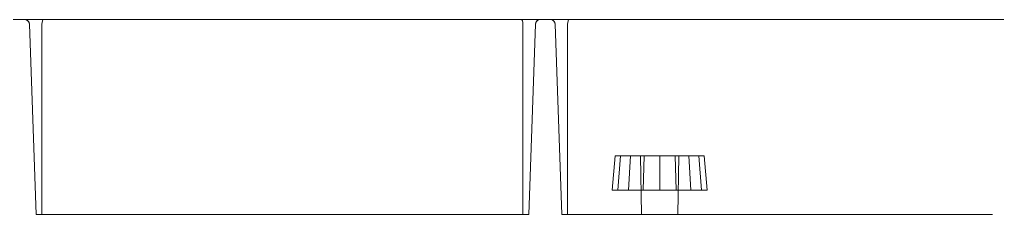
# Model space of a CAD drawing. Header units: millimetres. Extents: x 0 to 1729, y -270 to 583.
# Drawn here: x 787.8 to 888.2, y 520.3 to 540.3 of the extents above; entities that cross this region are included whole.
import ezdxf

# ---------------------------------------------------------------- set-up
doc = ezdxf.new("R2010")
doc.units = ezdxf.units.MM
doc.layers.add('OUTLINE', color=7, linetype='Continuous')

msp = doc.modelspace()

# ---------------------------------------------------------------- linework, layer by layer
at = {"layer": 'OUTLINE', "lineweight": 13}
for p, q in [((6, 540.34), (1142, 540.34)), ((6, 540.34), (1142, 540.34)), ((6, 540.34), (1142, 540.34)), ((6, 540.34), (1142, 540.34)), ((788.27, 540.34), (788.51, 540.28)), ((788.27, 540.34), (788.45, 540.3)), ((788.27, 540.34), (788.76, 540.34)), ((788.27, 540.34), (788.45, 540.3)), ((788.27, 540.34), (788.76, 540.34)), ((788.27, 540.34), (788.45, 540.3)), ((788.27, 540.34), (788.76, 540.34)), ((788.27, 540.34), (788.45, 540.3)), ((788.27, 540.34), (788.76, 540.34)), ((788.27, 540.34), (788.45, 540.3)), ((788.27, 540.34), (788.76, 540.34)), ((788.27, 540.34), (788.45, 540.3)), ((788.27, 540.34), (788.76, 540.34)), ((788.27, 540.34), (788.45, 540.3)), ((788.27, 540.34), (788.76, 540.34)), ((788.27, 540.34), (788.45, 540.3)), ((788.27, 540.34), (788.76, 540.34)), ((788.27, 540.34), (788.45, 540.3)), ((788.27, 540.34), (788.76, 540.34)), ((788.27, 540.34), (788.45, 540.3)), ((788.27, 540.34), (788.76, 540.34)), ((788.27, 540.34), (788.45, 540.3)), ((788.27, 540.34), (788.76, 540.34)), ((788.27, 540.34), (788.45, 540.3)), ((788.27, 540.34), (788.76, 540.34)), ((788.27, 540.34), (788.45, 540.3)), ((788.27, 540.34), (788.76, 540.34)), ((788.27, 540.34), (788.45, 540.3)), ((788.27, 540.34), (788.76, 540.34)), ((788.27, 540.34), (788.45, 540.3)), ((788.27, 540.34), (788.76, 540.34)), ((788.27, 540.34), (788.45, 540.3)), ((788.27, 540.34), (788.76, 540.34)), ((788.27, 540.34), (788.45, 540.3)), ((788.27, 540.34), (788.76, 540.34)), ((788.27, 540.34), (788.45, 540.3)), ((788.27, 540.34), (788.76, 540.34)), ((788.27, 540.34), (788.51, 540.28)), ((788.45, 540.3), (788.51, 540.28)), ((788.45, 540.3), (788.61, 540.2)), ((788.45, 540.3), (788.61, 540.2)), ((788.45, 540.3), (788.61, 540.2)), ((788.45, 540.3), (788.61, 540.2)), ((788.45, 540.3), (788.61, 540.2)), ((788.45, 540.3), (788.61, 540.2)), ((788.45, 540.3), (788.61, 540.2)), ((788.45, 540.3), (788.61, 540.2)), ((788.45, 540.3), (788.61, 540.2)), ((788.45, 540.3), (788.61, 540.2)), ((788.45, 540.3), (788.61, 540.2)), ((788.45, 540.3), (788.61, 540.2)), ((788.45, 540.3), (788.61, 540.2)), ((788.45, 540.3), (788.61, 540.2)), ((788.45, 540.3), (788.61, 540.2)), ((788.45, 540.3), (788.61, 540.2)), ((788.45, 540.3), (788.61, 540.2)), ((788.45, 540.3), (788.51, 540.28)), ((788.45, 540.3), (788.61, 540.2)), ((788.51, 540.28), (788.61, 540.2)), ((788.51, 540.28), (788.69, 540.1)), ((788.51, 540.28), (788.61, 540.2)), ((788.51, 540.28), (788.69, 540.1)), ((788.61, 540.2), (788.69, 540.1)), ((788.61, 540.2), (788.72, 540.05)), ((788.61, 540.2), (788.72, 540.05)), ((788.61, 540.2), (788.72, 540.05)), ((788.61, 540.2), (788.72, 540.05)), ((788.61, 540.2), (788.72, 540.05)), ((788.61, 540.2), (788.72, 540.05)), ((788.61, 540.2), (788.72, 540.05)), ((788.61, 540.2), (788.72, 540.05)), ((788.61, 540.2), (788.72, 540.05)), ((788.61, 540.2), (788.72, 540.05)), ((788.61, 540.2), (788.72, 540.05)), ((788.61, 540.2), (788.72, 540.05)), ((788.61, 540.2), (788.72, 540.05)), ((788.61, 540.2), (788.72, 540.05)), ((788.61, 540.2), (788.72, 540.05)), ((788.61, 540.2), (788.72, 540.05)), ((788.61, 540.2), (788.72, 540.05)), ((788.61, 540.2), (788.69, 540.1)), ((788.61, 540.2), (788.72, 540.05)), ((788.69, 540.1), (788.72, 540.05)), ((788.69, 540.1), (788.77, 539.86)), ((788.69, 540.1), (788.72, 540.05)), ((788.69, 540.1), (788.77, 539.86)), ((788.72, 540.05), (788.77, 539.86)), ((788.72, 540.05), (788.77, 539.86)), ((788.72, 540.05), (788.77, 539.86)), ((788.72, 540.05), (788.77, 539.86)), ((788.72, 540.05), (788.77, 539.86)), ((788.72, 540.05), (788.77, 539.86)), ((788.72, 540.05), (788.77, 539.86)), ((788.72, 540.05), (788.77, 539.86)), ((788.72, 540.05), (788.77, 539.86)), ((788.72, 540.05), (788.77, 539.86)), ((788.72, 540.05), (788.77, 539.86)), ((788.72, 540.05), (788.77, 539.86)), ((788.72, 540.05), (788.77, 539.86)), ((788.72, 540.05), (788.77, 539.86)), ((788.72, 540.05), (788.77, 539.86)), ((788.72, 540.05), (788.77, 539.86)), ((788.72, 540.05), (788.77, 539.86)), ((788.72, 540.05), (788.77, 539.86)), ((788.76, 540.34), (789.52, 540.34)), ((788.76, 540.34), (789.52, 540.34)), ((788.76, 540.34), (789.52, 540.34)), ((788.76, 540.34), (789.52, 540.34)), ((788.76, 540.34), (789.52, 540.34)), ((788.76, 540.34), (789.52, 540.34)), ((788.76, 540.34), (789.52, 540.34)), ((788.76, 540.34), (789.52, 540.34)), ((788.76, 540.34), (789.52, 540.34)), ((788.76, 540.34), (789.52, 540.34)), ((788.76, 540.34), (789.52, 540.34)), ((788.76, 540.34), (789.52, 540.34)), ((788.76, 540.34), (789.52, 540.34)), ((788.76, 540.34), (789.52, 540.34)), ((788.76, 540.34), (789.52, 540.34)), ((788.76, 540.34), (789.52, 540.34)), ((788.76, 540.34), (789.52, 540.34)), ((788.76, 540.34), (789.52, 540.34)), ((788.77, 539.86), (789.45, 520.34)), ((788.77, 539.86), (789.45, 520.34)), ((788.77, 539.86), (789.45, 520.34)), ((788.77, 539.86), (789.45, 520.34)), ((788.77, 539.86), (789.45, 520.34)), ((788.77, 539.86), (789.45, 520.34)), ((788.77, 539.86), (789.45, 520.34)), ((788.77, 539.86), (789.45, 520.34)), ((788.77, 539.86), (789.45, 520.34)), ((788.77, 539.86), (789.45, 520.34)), ((788.77, 539.86), (789.45, 520.34)), ((788.77, 539.86), (789.45, 520.34)), ((788.77, 539.86), (789.45, 520.34)), ((788.77, 539.86), (789.45, 520.34)), ((788.77, 539.86), (789.45, 520.34)), ((788.77, 539.86), (789.45, 520.34)), ((788.77, 539.86), (789.45, 520.34)), ((788.77, 539.86), (789.45, 520.34)), ((789.52, 540.34), (790.04, 540.34)), ((789.52, 540.34), (790.04, 540.34)), ((789.52, 540.34), (790.04, 540.34)), ((789.52, 540.34), (790.04, 540.34)), ((789.52, 540.34), (790.04, 540.34)), ((789.52, 540.34), (790.04, 540.34)), ((789.52, 540.34), (790.04, 540.34)), ((789.52, 540.34), (790.04, 540.34)), ((789.52, 540.34), (790.04, 540.34)), ((789.52, 540.34), (790.04, 540.34)), ((789.52, 540.34), (790.04, 540.34)), ((789.52, 540.34), (790.04, 540.34)), ((789.52, 540.34), (790.04, 540.34)), ((789.52, 540.34), (790.04, 540.34)), ((789.52, 540.34), (790.04, 540.34)), ((789.52, 540.34), (790.04, 540.34)), ((789.52, 540.34), (790.04, 540.34)), ((789.52, 540.34), (790.04, 540.34)), ((790.04, 540.34), (790.2, 540.34)), ((790.04, 540.34), (790.2, 540.34)), ((790.04, 540.34), (790.2, 540.34)), ((790.04, 540.34), (790.2, 540.34)), ((790.04, 540.34), (790.2, 540.34)), ((790.04, 540.34), (790.2, 540.34)), ((790.04, 540.34), (790.2, 540.34)), ((790.04, 540.34), (790.2, 540.34)), ((790.04, 540.34), (790.2, 540.34)), ((790.04, 540.34), (790.2, 540.34)), ((790.04, 540.34), (790.2, 540.34)), ((790.04, 540.34), (790.2, 540.34)), ((790.04, 540.34), (790.2, 540.34)), ((790.04, 540.34), (790.2, 540.34)), ((790.04, 540.34), (790.2, 540.34)), ((790.04, 540.34), (790.2, 540.34)), ((790.04, 540.34), (790.2, 540.34)), ((790.04, 540.34), (790.2, 540.34)), ((790.04, 539.86), (790.06, 540.05)), ((790.04, 539.86), (790.06, 540.05)), ((790.04, 539.86), (790.06, 540.05)), ((790.04, 539.86), (790.06, 540.05)), ((790.04, 539.86), (790.06, 540.05)), ((790.04, 539.86), (790.06, 540.05)), ((790.04, 539.86), (790.06, 540.05)), ((790.04, 539.86), (790.06, 540.05)), ((790.04, 539.86), (790.06, 540.05)), ((790.04, 539.86), (790.06, 540.05)), ((790.04, 539.86), (790.06, 540.05)), ((790.04, 539.86), (790.06, 540.05)), ((790.04, 539.86), (790.06, 540.05)), ((790.04, 539.86), (790.06, 540.05)), ((790.04, 539.86), (790.06, 540.05)), ((790.04, 539.86), (790.06, 540.05)), ((790.04, 539.86), (790.06, 540.05)), ((790.04, 539.86), (790.06, 540.05)), ((790.04, 520.34), (790.04, 539.86)), ((790.04, 520.34), (790.04, 539.86)), ((790.04, 520.34), (790.04, 539.86)), ((790.04, 520.34), (790.04, 539.86)), ((790.04, 520.34), (790.04, 539.86)), ((790.04, 520.34), (790.04, 539.86)), ((790.04, 520.34), (790.04, 539.86)), ((790.04, 520.34), (790.04, 539.86)), ((790.04, 520.34), (790.04, 539.86)), ((790.04, 520.34), (790.04, 539.86)), ((790.04, 520.34), (790.04, 539.86)), ((790.04, 520.34), (790.04, 539.86)), ((790.04, 520.34), (790.04, 539.86)), ((790.04, 520.34), (790.04, 539.86)), ((790.04, 520.34), (790.04, 539.86)), ((790.04, 520.34), (790.04, 539.86)), ((790.04, 520.34), (790.04, 539.86)), ((790.04, 520.34), (790.04, 539.86)), ((790.06, 540.05), (790.1, 540.2)), ((790.06, 540.05), (790.1, 540.2)), ((790.06, 540.05), (790.1, 540.2)), ((790.06, 540.05), (790.1, 540.2)), ((790.06, 540.05), (790.1, 540.2)), ((790.06, 540.05), (790.1, 540.2)), ((790.06, 540.05), (790.1, 540.2)), ((790.06, 540.05), (790.1, 540.2)), ((790.06, 540.05), (790.1, 540.2)), ((790.06, 540.05), (790.1, 540.2)), ((790.06, 540.05), (790.1, 540.2)), ((790.06, 540.05), (790.1, 540.2)), ((790.06, 540.05), (790.1, 540.2)), ((790.06, 540.05), (790.1, 540.2)), ((790.06, 540.05), (790.1, 540.2)), ((790.06, 540.05), (790.1, 540.2)), ((790.06, 540.05), (790.1, 540.2)), ((790.06, 540.05), (790.1, 540.2)), ((790.1, 540.2), (790.15, 540.3)), ((790.1, 540.2), (790.15, 540.3)), ((790.1, 540.2), (790.15, 540.3)), ((790.1, 540.2), (790.15, 540.3)), ((790.1, 540.2), (790.15, 540.3)), ((790.1, 540.2), (790.15, 540.3)), ((790.1, 540.2), (790.15, 540.3)), ((790.1, 540.2), (790.15, 540.3)), ((790.1, 540.2), (790.15, 540.3)), ((790.1, 540.2), (790.15, 540.3)), ((790.1, 540.2), (790.15, 540.3)), ((790.1, 540.2), (790.15, 540.3)), ((790.1, 540.2), (790.15, 540.3)), ((790.1, 540.2), (790.15, 540.3)), ((790.1, 540.2), (790.15, 540.3)), ((790.1, 540.2), (790.15, 540.3)), ((790.1, 540.2), (790.15, 540.3)), ((790.1, 540.2), (790.15, 540.3)), ((790.15, 540.3), (790.2, 540.34)), ((790.15, 540.3), (790.2, 540.34)), ((790.15, 540.3), (790.2, 540.34)), ((790.15, 540.3), (790.2, 540.34)), ((790.15, 540.3), (790.2, 540.34)), ((790.15, 540.3), (790.2, 540.34)), ((790.15, 540.3), (790.2, 540.34)), ((790.15, 540.3), (790.2, 540.34)), ((790.15, 540.3), (790.2, 540.34)), ((790.15, 540.3), (790.2, 540.34)), ((790.15, 540.3), (790.2, 540.34)), ((790.15, 540.3), (790.2, 540.34)), ((790.15, 540.3), (790.2, 540.34)), ((790.15, 540.3), (790.2, 540.34)), ((790.15, 540.3), (790.2, 540.34)), ((790.15, 540.3), (790.2, 540.34)), ((790.15, 540.3), (790.2, 540.34)), ((790.15, 540.3), (790.2, 540.34)), ((839.3, 540.34), (839.35, 540.3)), ((839.3, 540.34), (839.46, 540.34)), ((839.3, 540.34), (839.35, 540.3)), ((839.3, 540.34), (839.46, 540.34)), ((839.3, 540.34), (839.35, 540.3)), ((839.3, 540.34), (839.46, 540.34)), ((839.3, 540.34), (839.35, 540.3)), ((839.3, 540.34), (839.46, 540.34)), ((839.3, 540.34), (839.35, 540.3)), ((839.3, 540.34), (839.46, 540.34)), ((839.3, 540.34), (839.35, 540.3)), ((839.3, 540.34), (839.46, 540.34)), ((839.3, 540.34), (839.35, 540.3)), ((839.3, 540.34), (839.46, 540.34)), ((839.3, 540.34), (839.35, 540.3)), ((839.3, 540.34), (839.46, 540.34)), ((839.3, 540.34), (839.35, 540.3)), ((839.3, 540.34), (839.46, 540.34)), ((839.3, 540.34), (839.35, 540.3)), ((839.3, 540.34), (839.46, 540.34)), ((839.3, 540.34), (839.35, 540.3)), ((839.3, 540.34), (839.46, 540.34)), ((839.3, 540.34), (839.35, 540.3)), ((839.3, 540.34), (839.46, 540.34)), ((839.3, 540.34), (839.35, 540.3)), ((839.3, 540.34), (839.46, 540.34)), ((839.3, 540.34), (839.35, 540.3)), ((839.3, 540.34), (839.46, 540.34)), ((839.3, 540.34), (839.35, 540.3)), ((839.3, 540.34), (839.46, 540.34)), ((839.3, 540.34), (839.35, 540.3)), ((839.3, 540.34), (839.46, 540.34)), ((839.3, 540.34), (839.35, 540.3)), ((839.3, 540.34), (839.46, 540.34)), ((839.3, 540.34), (839.35, 540.3)), ((839.3, 540.34), (839.46, 540.34)), ((839.35, 540.3), (839.4, 540.2)), ((839.35, 540.3), (839.4, 540.2)), ((839.35, 540.3), (839.4, 540.2)), ((839.35, 540.3), (839.4, 540.2)), ((839.35, 540.3), (839.4, 540.2)), ((839.35, 540.3), (839.4, 540.2)), ((839.35, 540.3), (839.4, 540.2)), ((839.35, 540.3), (839.4, 540.2)), ((839.35, 540.3), (839.4, 540.2)), ((839.35, 540.3), (839.4, 540.2)), ((839.35, 540.3), (839.4, 540.2)), ((839.35, 540.3), (839.4, 540.2)), ((839.35, 540.3), (839.4, 540.2)), ((839.35, 540.3), (839.4, 540.2)), ((839.35, 540.3), (839.4, 540.2)), ((839.35, 540.3), (839.4, 540.2)), ((839.35, 540.3), (839.4, 540.2)), ((839.35, 540.3), (839.4, 540.2)), ((839.4, 540.2), (839.44, 540.05)), ((839.4, 540.2), (839.44, 540.05)), ((839.4, 540.2), (839.44, 540.05)), ((839.4, 540.2), (839.44, 540.05)), ((839.4, 540.2), (839.44, 540.05)), ((839.4, 540.2), (839.44, 540.05)), ((839.4, 540.2), (839.44, 540.05)), ((839.4, 540.2), (839.44, 540.05)), ((839.4, 540.2), (839.44, 540.05)), ((839.4, 540.2), (839.44, 540.05)), ((839.4, 540.2), (839.44, 540.05)), ((839.4, 540.2), (839.44, 540.05)), ((839.4, 540.2), (839.44, 540.05)), ((839.4, 540.2), (839.44, 540.05)), ((839.4, 540.2), (839.44, 540.05)), ((839.4, 540.2), (839.44, 540.05)), ((839.4, 540.2), (839.44, 540.05)), ((839.4, 540.2), (839.44, 540.05)), ((839.44, 540.05), (839.46, 539.86)), ((839.44, 540.05), (839.46, 539.86)), ((839.44, 540.05), (839.46, 539.86)), ((839.44, 540.05), (839.46, 539.86)), ((839.44, 540.05), (839.46, 539.86)), ((839.44, 540.05), (839.46, 539.86)), ((839.44, 540.05), (839.46, 539.86)), ((839.44, 540.05), (839.46, 539.86)), ((839.44, 540.05), (839.46, 539.86)), ((839.44, 540.05), (839.46, 539.86)), ((839.44, 540.05), (839.46, 539.86)), ((839.44, 540.05), (839.46, 539.86)), ((839.44, 540.05), (839.46, 539.86)), ((839.44, 540.05), (839.46, 539.86)), ((839.44, 540.05), (839.46, 539.86)), ((839.44, 540.05), (839.46, 539.86)), ((839.44, 540.05), (839.46, 539.86)), ((839.44, 540.05), (839.46, 539.86)), ((839.46, 540.34), (839.98, 540.34)), ((839.46, 540.34), (839.98, 540.34)), ((839.46, 540.34), (839.98, 540.34)), ((839.46, 540.34), (839.98, 540.34)), ((839.46, 540.34), (839.98, 540.34)), ((839.46, 540.34), (839.98, 540.34)), ((839.46, 540.34), (839.98, 540.34)), ((839.46, 540.34), (839.98, 540.34)), ((839.46, 540.34), (839.98, 540.34)), ((839.46, 540.34), (839.98, 540.34)), ((839.46, 540.34), (839.98, 540.34)), ((839.46, 540.34), (839.98, 540.34)), ((839.46, 540.34), (839.98, 540.34)), ((839.46, 540.34), (839.98, 540.34)), ((839.46, 540.34), (839.98, 540.34)), ((839.46, 540.34), (839.98, 540.34)), ((839.46, 540.34), (839.98, 540.34)), ((839.46, 540.34), (839.98, 540.34)), ((839.46, 539.86), (839.46, 520.34)), ((839.46, 539.86), (839.46, 520.34)), ((839.46, 539.86), (839.46, 520.34)), ((839.46, 539.86), (839.46, 520.34)), ((839.46, 539.86), (839.46, 520.34)), ((839.46, 539.86), (839.46, 520.34)), ((839.46, 539.86), (839.46, 520.34)), ((839.46, 539.86), (839.46, 520.34)), ((839.46, 539.86), (839.46, 520.34)), ((839.46, 539.86), (839.46, 520.34)), ((839.46, 539.86), (839.46, 520.34)), ((839.46, 539.86), (839.46, 520.34)), ((839.46, 539.86), (839.46, 520.34)), ((839.46, 539.86), (839.46, 520.34)), ((839.46, 539.86), (839.46, 520.34)), ((839.46, 539.86), (839.46, 520.34)), ((839.46, 539.86), (839.46, 520.34)), ((839.46, 539.86), (839.46, 520.34)), ((839.98, 540.34), (840.74, 540.34)), ((839.98, 540.34), (840.74, 540.34)), ((839.98, 540.34), (840.74, 540.34)), ((839.98, 540.34), (840.74, 540.34)), ((839.98, 540.34), (840.74, 540.34)), ((839.98, 540.34), (840.74, 540.34)), ((839.98, 540.34), (840.74, 540.34)), ((839.98, 540.34), (840.74, 540.34)), ((839.98, 540.34), (840.74, 540.34)), ((839.98, 540.34), (840.74, 540.34)), ((839.98, 540.34), (840.74, 540.34)), ((839.98, 540.34), (840.74, 540.34)), ((839.98, 540.34), (840.74, 540.34)), ((839.98, 540.34), (840.74, 540.34)), ((839.98, 540.34), (840.74, 540.34)), ((839.98, 540.34), (840.74, 540.34)), ((839.98, 540.34), (840.74, 540.34)), ((839.98, 540.34), (840.74, 540.34)), ((840.05, 520.34), (840.73, 539.86)), ((840.05, 520.34), (840.73, 539.86)), ((840.05, 520.34), (840.73, 539.86)), ((840.05, 520.34), (840.73, 539.86)), ((840.05, 520.34), (840.73, 539.86)), ((840.05, 520.34), (840.73, 539.86)), ((840.05, 520.34), (840.73, 539.86)), ((840.05, 520.34), (840.73, 539.86)), ((840.05, 520.34), (840.73, 539.86)), ((840.05, 520.34), (840.73, 539.86)), ((840.05, 520.34), (840.73, 539.86)), ((840.05, 520.34), (840.73, 539.86)), ((840.05, 520.34), (840.73, 539.86)), ((840.05, 520.34), (840.73, 539.86)), ((840.05, 520.34), (840.73, 539.86)), ((840.05, 520.34), (840.73, 539.86)), ((840.05, 520.34), (840.73, 539.86)), ((840.05, 520.34), (840.73, 539.86)), ((840.73, 539.86), (840.81, 540.1)), ((840.73, 539.86), (840.81, 540.1)), ((840.73, 539.86), (840.78, 540.05)), ((840.73, 539.86), (840.78, 540.05)), ((840.73, 539.86), (840.78, 540.05)), ((840.73, 539.86), (840.78, 540.05)), ((840.73, 539.86), (840.78, 540.05)), ((840.73, 539.86), (840.78, 540.05)), ((840.73, 539.86), (840.78, 540.05)), ((840.73, 539.86), (840.78, 540.05)), ((840.73, 539.86), (840.78, 540.05)), ((840.73, 539.86), (840.78, 540.05)), ((840.73, 539.86), (840.78, 540.05)), ((840.73, 539.86), (840.78, 540.05)), ((840.73, 539.86), (840.78, 540.05)), ((840.73, 539.86), (840.78, 540.05)), ((840.73, 539.86), (840.78, 540.05)), ((840.73, 539.86), (840.78, 540.05)), ((840.73, 539.86), (840.78, 540.05)), ((840.73, 539.86), (840.78, 540.05)), ((840.74, 540.34), (841.23, 540.34)), ((840.74, 540.34), (841.23, 540.34)), ((840.74, 540.34), (841.23, 540.34)), ((840.74, 540.34), (841.23, 540.34)), ((840.74, 540.34), (841.23, 540.34)), ((840.74, 540.34), (841.23, 540.34)), ((840.74, 540.34), (841.23, 540.34)), ((840.74, 540.34), (841.23, 540.34)), ((840.74, 540.34), (841.23, 540.34)), ((840.74, 540.34), (841.23, 540.34)), ((840.74, 540.34), (841.23, 540.34)), ((840.74, 540.34), (841.23, 540.34)), ((840.74, 540.34), (841.23, 540.34)), ((840.74, 540.34), (841.23, 540.34)), ((840.74, 540.34), (841.23, 540.34)), ((840.74, 540.34), (841.23, 540.34)), ((840.74, 540.34), (841.23, 540.34)), ((840.74, 540.34), (841.23, 540.34)), ((840.78, 540.05), (840.89, 540.2)), ((840.78, 540.05), (840.89, 540.2)), ((840.78, 540.05), (840.89, 540.2)), ((840.78, 540.05), (840.89, 540.2)), ((840.78, 540.05), (840.89, 540.2)), ((840.78, 540.05), (840.89, 540.2)), ((840.78, 540.05), (840.89, 540.2)), ((840.78, 540.05), (840.89, 540.2)), ((840.78, 540.05), (840.89, 540.2)), ((840.78, 540.05), (840.89, 540.2)), ((840.78, 540.05), (840.89, 540.2)), ((840.78, 540.05), (840.89, 540.2)), ((840.78, 540.05), (840.89, 540.2)), ((840.78, 540.05), (840.89, 540.2)), ((840.78, 540.05), (840.89, 540.2)), ((840.78, 540.05), (840.89, 540.2)), ((840.78, 540.05), (840.89, 540.2)), ((840.78, 540.05), (840.89, 540.2)), ((840.78, 540.05), (840.81, 540.1)), ((840.78, 540.05), (840.81, 540.1)), ((840.81, 540.1), (840.99, 540.28)), ((840.81, 540.1), (840.99, 540.28)), ((840.81, 540.1), (840.89, 540.2)), ((840.81, 540.1), (840.89, 540.2)), ((840.89, 540.2), (841.05, 540.3)), ((840.89, 540.2), (841.05, 540.3)), ((840.89, 540.2), (841.05, 540.3)), ((840.89, 540.2), (841.05, 540.3)), ((840.89, 540.2), (841.05, 540.3)), ((840.89, 540.2), (841.05, 540.3)), ((840.89, 540.2), (841.05, 540.3)), ((840.89, 540.2), (841.05, 540.3)), ((840.89, 540.2), (841.05, 540.3)), ((840.89, 540.2), (841.05, 540.3)), ((840.89, 540.2), (841.05, 540.3)), ((840.89, 540.2), (841.05, 540.3)), ((840.89, 540.2), (841.05, 540.3)), ((840.89, 540.2), (841.05, 540.3)), ((840.89, 540.2), (841.05, 540.3)), ((840.89, 540.2), (841.05, 540.3)), ((840.89, 540.2), (841.05, 540.3)), ((840.89, 540.2), (841.05, 540.3)), ((840.89, 540.2), (840.99, 540.28)), ((840.89, 540.2), (840.99, 540.28)), ((840.99, 540.28), (841.23, 540.34)), ((840.99, 540.28), (841.23, 540.34)), ((840.99, 540.28), (841.05, 540.3)), ((840.99, 540.28), (841.05, 540.3)), ((841.05, 540.3), (841.23, 540.34)), ((841.05, 540.3), (841.23, 540.34)), ((841.05, 540.3), (841.23, 540.34)), ((841.05, 540.3), (841.23, 540.34)), ((841.05, 540.3), (841.23, 540.34)), ((841.05, 540.3), (841.23, 540.34)), ((841.05, 540.3), (841.23, 540.34)), ((841.05, 540.3), (841.23, 540.34)), ((841.05, 540.3), (841.23, 540.34)), ((841.05, 540.3), (841.23, 540.34)), ((841.05, 540.3), (841.23, 540.34)), ((841.05, 540.3), (841.23, 540.34)), ((841.05, 540.3), (841.23, 540.34)), ((841.05, 540.3), (841.23, 540.34)), ((841.05, 540.3), (841.23, 540.34)), ((841.05, 540.3), (841.23, 540.34)), ((841.05, 540.3), (841.23, 540.34)), ((841.05, 540.3), (841.23, 540.34)), ((842.27, 540.34), (842.51, 540.28)), ((842.27, 540.34), (842.45, 540.3)), ((842.27, 540.34), (842.76, 540.34)), ((842.27, 540.34), (842.45, 540.3)), ((842.27, 540.34), (842.76, 540.34)), ((842.27, 540.34), (842.45, 540.3)), ((842.27, 540.34), (842.76, 540.34)), ((842.27, 540.34), (842.45, 540.3)), ((842.27, 540.34), (842.76, 540.34)), ((842.27, 540.34), (842.45, 540.3)), ((842.27, 540.34), (842.76, 540.34)), ((842.27, 540.34), (842.45, 540.3)), ((842.27, 540.34), (842.76, 540.34)), ((842.27, 540.34), (842.45, 540.3)), ((842.27, 540.34), (842.76, 540.34)), ((842.27, 540.34), (842.45, 540.3)), ((842.27, 540.34), (842.76, 540.34)), ((842.27, 540.34), (842.45, 540.3)), ((842.27, 540.34), (842.76, 540.34)), ((842.27, 540.34), (842.45, 540.3)), ((842.27, 540.34), (842.76, 540.34)), ((842.27, 540.34), (842.45, 540.3)), ((842.27, 540.34), (842.76, 540.34)), ((842.27, 540.34), (842.45, 540.3)), ((842.27, 540.34), (842.76, 540.34)), ((842.27, 540.34), (842.45, 540.3)), ((842.27, 540.34), (842.76, 540.34)), ((842.27, 540.34), (842.45, 540.3)), ((842.27, 540.34), (842.76, 540.34)), ((842.27, 540.34), (842.45, 540.3)), ((842.27, 540.34), (842.76, 540.34)), ((842.27, 540.34), (842.45, 540.3)), ((842.27, 540.34), (842.76, 540.34)), ((842.27, 540.34), (842.45, 540.3)), ((842.27, 540.34), (842.76, 540.34)), ((842.27, 540.34), (842.45, 540.3)), ((842.27, 540.34), (842.76, 540.34)), ((842.27, 540.34), (842.51, 540.28)), ((842.45, 540.3), (842.51, 540.28)), ((842.45, 540.3), (842.61, 540.2)), ((842.45, 540.3), (842.61, 540.2)), ((842.45, 540.3), (842.61, 540.2)), ((842.45, 540.3), (842.61, 540.2)), ((842.45, 540.3), (842.61, 540.2)), ((842.45, 540.3), (842.61, 540.2)), ((842.45, 540.3), (842.61, 540.2)), ((842.45, 540.3), (842.61, 540.2)), ((842.45, 540.3), (842.61, 540.2)), ((842.45, 540.3), (842.61, 540.2)), ((842.45, 540.3), (842.61, 540.2)), ((842.45, 540.3), (842.61, 540.2)), ((842.45, 540.3), (842.61, 540.2)), ((842.45, 540.3), (842.61, 540.2)), ((842.45, 540.3), (842.61, 540.2)), ((842.45, 540.3), (842.61, 540.2)), ((842.45, 540.3), (842.61, 540.2)), ((842.45, 540.3), (842.51, 540.28)), ((842.45, 540.3), (842.61, 540.2)), ((842.51, 540.28), (842.61, 540.2)), ((842.51, 540.28), (842.69, 540.1)), ((842.51, 540.28), (842.61, 540.2)), ((842.51, 540.28), (842.69, 540.1)), ((842.61, 540.2), (842.69, 540.1)), ((842.61, 540.2), (842.72, 540.05)), ((842.61, 540.2), (842.72, 540.05)), ((842.61, 540.2), (842.72, 540.05)), ((842.61, 540.2), (842.72, 540.05)), ((842.61, 540.2), (842.72, 540.05)), ((842.61, 540.2), (842.72, 540.05)), ((842.61, 540.2), (842.72, 540.05)), ((842.61, 540.2), (842.72, 540.05)), ((842.61, 540.2), (842.72, 540.05)), ((842.61, 540.2), (842.72, 540.05)), ((842.61, 540.2), (842.72, 540.05)), ((842.61, 540.2), (842.72, 540.05)), ((842.61, 540.2), (842.72, 540.05)), ((842.61, 540.2), (842.72, 540.05)), ((842.61, 540.2), (842.72, 540.05)), ((842.61, 540.2), (842.72, 540.05)), ((842.61, 540.2), (842.72, 540.05)), ((842.61, 540.2), (842.69, 540.1)), ((842.61, 540.2), (842.72, 540.05)), ((842.69, 540.1), (842.72, 540.05)), ((842.69, 540.1), (842.77, 539.86)), ((842.69, 540.1), (842.72, 540.05)), ((842.69, 540.1), (842.77, 539.86)), ((842.72, 540.05), (842.77, 539.86)), ((842.72, 540.05), (842.77, 539.86)), ((842.72, 540.05), (842.77, 539.86)), ((842.72, 540.05), (842.77, 539.86)), ((842.72, 540.05), (842.77, 539.86)), ((842.72, 540.05), (842.77, 539.86)), ((842.72, 540.05), (842.77, 539.86)), ((842.72, 540.05), (842.77, 539.86)), ((842.72, 540.05), (842.77, 539.86)), ((842.72, 540.05), (842.77, 539.86)), ((842.72, 540.05), (842.77, 539.86)), ((842.72, 540.05), (842.77, 539.86)), ((842.72, 540.05), (842.77, 539.86)), ((842.72, 540.05), (842.77, 539.86)), ((842.72, 540.05), (842.77, 539.86)), ((842.72, 540.05), (842.77, 539.86)), ((842.72, 540.05), (842.77, 539.86)), ((842.72, 540.05), (842.77, 539.86)), ((842.76, 540.34), (843.52, 540.34)), ((842.76, 540.34), (843.52, 540.34)), ((842.76, 540.34), (843.52, 540.34)), ((842.76, 540.34), (843.52, 540.34)), ((842.76, 540.34), (843.52, 540.34)), ((842.76, 540.34), (843.52, 540.34)), ((842.76, 540.34), (843.52, 540.34)), ((842.76, 540.34), (843.52, 540.34)), ((842.76, 540.34), (843.52, 540.34)), ((842.76, 540.34), (843.52, 540.34)), ((842.76, 540.34), (843.52, 540.34)), ((842.76, 540.34), (843.52, 540.34)), ((842.76, 540.34), (843.52, 540.34)), ((842.76, 540.34), (843.52, 540.34)), ((842.76, 540.34), (843.52, 540.34)), ((842.76, 540.34), (843.52, 540.34)), ((842.76, 540.34), (843.52, 540.34)), ((842.76, 540.34), (843.52, 540.34)), ((842.77, 539.86), (843.45, 520.34)), ((842.77, 539.86), (843.45, 520.34)), ((842.77, 539.86), (843.45, 520.34)), ((842.77, 539.86), (843.45, 520.34)), ((842.77, 539.86), (843.45, 520.34)), ((842.77, 539.86), (843.45, 520.34)), ((842.77, 539.86), (843.45, 520.34)), ((842.77, 539.86), (843.45, 520.34)), ((842.77, 539.86), (843.45, 520.34)), ((842.77, 539.86), (843.45, 520.34)), ((842.77, 539.86), (843.45, 520.34)), ((842.77, 539.86), (843.45, 520.34)), ((842.77, 539.86), (843.45, 520.34)), ((842.77, 539.86), (843.45, 520.34)), ((842.77, 539.86), (843.45, 520.34)), ((842.77, 539.86), (843.45, 520.34)), ((842.77, 539.86), (843.45, 520.34)), ((842.77, 539.86), (843.45, 520.34)), ((843.52, 540.34), (844.04, 540.34)), ((843.52, 540.34), (844.04, 540.34)), ((843.52, 540.34), (844.04, 540.34)), ((843.52, 540.34), (844.04, 540.34)), ((843.52, 540.34), (844.04, 540.34)), ((843.52, 540.34), (844.04, 540.34)), ((843.52, 540.34), (844.04, 540.34)), ((843.52, 540.34), (844.04, 540.34)), ((843.52, 540.34), (844.04, 540.34)), ((843.52, 540.34), (844.04, 540.34)), ((843.52, 540.34), (844.04, 540.34)), ((843.52, 540.34), (844.04, 540.34)), ((843.52, 540.34), (844.04, 540.34)), ((843.52, 540.34), (844.04, 540.34)), ((843.52, 540.34), (844.04, 540.34)), ((843.52, 540.34), (844.04, 540.34)), ((843.52, 540.34), (844.04, 540.34)), ((843.52, 540.34), (844.04, 540.34)), ((844.04, 540.34), (844.2, 540.34)), ((844.04, 540.34), (844.2, 540.34)), ((844.04, 540.34), (844.2, 540.34)), ((844.04, 540.34), (844.2, 540.34)), ((844.04, 540.34), (844.2, 540.34)), ((844.04, 540.34), (844.2, 540.34)), ((844.04, 540.34), (844.2, 540.34)), ((844.04, 540.34), (844.2, 540.34)), ((844.04, 540.34), (844.2, 540.34)), ((844.04, 540.34), (844.2, 540.34)), ((844.04, 540.34), (844.2, 540.34)), ((844.04, 540.34), (844.2, 540.34)), ((844.04, 540.34), (844.2, 540.34)), ((844.04, 540.34), (844.2, 540.34)), ((844.04, 540.34), (844.2, 540.34)), ((844.04, 540.34), (844.2, 540.34)), ((844.04, 540.34), (844.2, 540.34)), ((844.04, 540.34), (844.2, 540.34)), ((844.04, 539.86), (844.06, 540.05)), ((844.04, 539.86), (844.06, 540.05)), ((844.04, 539.86), (844.06, 540.05)), ((844.04, 539.86), (844.06, 540.05)), ((844.04, 539.86), (844.06, 540.05)), ((844.04, 539.86), (844.06, 540.05)), ((844.04, 539.86), (844.06, 540.05)), ((844.04, 539.86), (844.06, 540.05)), ((844.04, 539.86), (844.06, 540.05)), ((844.04, 539.86), (844.06, 540.05)), ((844.04, 539.86), (844.06, 540.05)), ((844.04, 539.86), (844.06, 540.05)), ((844.04, 539.86), (844.06, 540.05)), ((844.04, 539.86), (844.06, 540.05)), ((844.04, 539.86), (844.06, 540.05)), ((844.04, 539.86), (844.06, 540.05)), ((844.04, 539.86), (844.06, 540.05)), ((844.04, 539.86), (844.06, 540.05)), ((844.04, 520.34), (844.04, 539.86)), ((844.04, 520.34), (844.04, 539.86)), ((844.04, 520.34), (844.04, 539.86)), ((844.04, 520.34), (844.04, 539.86)), ((844.04, 520.34), (844.04, 539.86)), ((844.04, 520.34), (844.04, 539.86)), ((844.04, 520.34), (844.04, 539.86)), ((844.04, 520.34), (844.04, 539.86)), ((844.04, 520.34), (844.04, 539.86)), ((844.04, 520.34), (844.04, 539.86)), ((844.04, 520.34), (844.04, 539.86)), ((844.04, 520.34), (844.04, 539.86)), ((844.04, 520.34), (844.04, 539.86)), ((844.04, 520.34), (844.04, 539.86)), ((844.04, 520.34), (844.04, 539.86)), ((844.04, 520.34), (844.04, 539.86)), ((844.04, 520.34), (844.04, 539.86)), ((844.04, 520.34), (844.04, 539.86)), ((844.06, 540.05), (844.1, 540.2)), ((844.06, 540.05), (844.1, 540.2)), ((844.06, 540.05), (844.1, 540.2)), ((844.06, 540.05), (844.1, 540.2)), ((844.06, 540.05), (844.1, 540.2)), ((844.06, 540.05), (844.1, 540.2)), ((844.06, 540.05), (844.1, 540.2)), ((844.06, 540.05), (844.1, 540.2)), ((844.06, 540.05), (844.1, 540.2)), ((844.06, 540.05), (844.1, 540.2)), ((844.06, 540.05), (844.1, 540.2)), ((844.06, 540.05), (844.1, 540.2)), ((844.06, 540.05), (844.1, 540.2)), ((844.06, 540.05), (844.1, 540.2)), ((844.06, 540.05), (844.1, 540.2)), ((844.06, 540.05), (844.1, 540.2)), ((844.06, 540.05), (844.1, 540.2)), ((844.06, 540.05), (844.1, 540.2)), ((844.1, 540.2), (844.15, 540.3)), ((844.1, 540.2), (844.15, 540.3)), ((844.1, 540.2), (844.15, 540.3)), ((844.1, 540.2), (844.15, 540.3)), ((844.1, 540.2), (844.15, 540.3)), ((844.1, 540.2), (844.15, 540.3)), ((844.1, 540.2), (844.15, 540.3)), ((844.1, 540.2), (844.15, 540.3)), ((844.1, 540.2), (844.15, 540.3)), ((844.1, 540.2), (844.15, 540.3)), ((844.1, 540.2), (844.15, 540.3)), ((844.1, 540.2), (844.15, 540.3)), ((844.1, 540.2), (844.15, 540.3)), ((844.1, 540.2), (844.15, 540.3)), ((844.1, 540.2), (844.15, 540.3)), ((844.1, 540.2), (844.15, 540.3)), ((844.1, 540.2), (844.15, 540.3)), ((844.1, 540.2), (844.15, 540.3)), ((844.15, 540.3), (844.2, 540.34)), ((844.15, 540.3), (844.2, 540.34)), ((844.15, 540.3), (844.2, 540.34)), ((844.15, 540.3), (844.2, 540.34)), ((844.15, 540.3), (844.2, 540.34)), ((844.15, 540.3), (844.2, 540.34)), ((844.15, 540.3), (844.2, 540.34)), ((844.15, 540.3), (844.2, 540.34)), ((844.15, 540.3), (844.2, 540.34)), ((844.15, 540.3), (844.2, 540.34)), ((844.15, 540.3), (844.2, 540.34)), ((844.15, 540.3), (844.2, 540.34)), ((844.15, 540.3), (844.2, 540.34)), ((844.15, 540.3), (844.2, 540.34)), ((844.15, 540.3), (844.2, 540.34)), ((844.15, 540.3), (844.2, 540.34)), ((844.15, 540.3), (844.2, 540.34)), ((844.15, 540.3), (844.2, 540.34)), ((848.62, 522.84), (848.92, 526.34)), ((848.62, 522.84), (848.92, 526.34)), ((848.92, 526.34), (849.47, 526.34)), ((848.92, 526.34), (850.51, 526.34)), ((848.92, 526.34), (849.47, 526.34)), ((848.92, 526.34), (850.51, 526.34)), ((849.21, 522.84), (849.47, 526.34)), ((849.21, 522.84), (849.47, 526.34)), ((849.47, 526.34), (851.91, 526.34)), ((849.47, 526.34), (851.91, 526.34)), ((850.31, 522.84), (850.51, 526.34)), ((850.31, 522.84), (850.51, 526.34)), ((850.51, 526.34), (853.5, 526.34)), ((850.51, 526.34), (853.5, 526.34)), ((851.53, 526.34), (851.63, 520.34)), ((851.53, 526.34), (851.77, 526.34)), ((851.53, 526.34), (852.21, 526.34)), ((851.53, 526.34), (851.63, 520.34)), ((851.53, 526.34), (851.77, 526.34)), ((851.53, 526.34), (852.21, 526.34)), ((851.77, 526.34), (852.82, 526.34)), ((851.77, 526.34), (852.82, 526.34)), ((851.8, 522.84), (851.91, 526.34)), ((851.8, 522.84), (851.91, 526.34)), ((851.91, 526.34), (855.09, 526.34)), ((851.91, 526.34), (855.09, 526.34)), ((852.21, 526.34), (853.5, 526.34)), ((852.21, 526.34), (853.5, 526.34)), ((852.82, 526.34), (854.18, 526.34)), ((852.82, 526.34), (854.18, 526.34)), ((853.5, 522.84), (853.5, 526.34)), ((853.5, 522.84), (853.5, 526.34)), ((853.5, 526.34), (856.49, 526.34)), ((853.5, 526.34), (854.79, 526.34)), ((853.5, 526.34), (854.79, 526.34)), ((853.5, 526.34), (856.49, 526.34)), ((854.18, 526.34), (855.23, 526.34)), ((854.18, 526.34), (855.23, 526.34)), ((854.79, 526.34), (855.47, 526.34)), ((854.79, 526.34), (855.47, 526.34)), ((855.09, 526.34), (855.2, 522.84)), ((855.09, 526.34), (857.53, 526.34)), ((855.09, 526.34), (855.2, 522.84)), ((855.09, 526.34), (857.53, 526.34)), ((855.23, 526.34), (855.47, 526.34)), ((855.23, 526.34), (855.47, 526.34)), ((855.37, 520.34), (855.47, 526.34)), ((855.37, 520.34), (855.47, 526.34)), ((856.49, 526.34), (856.69, 522.84)), ((856.49, 526.34), (858.08, 526.34)), ((856.49, 526.34), (856.69, 522.84)), ((856.49, 526.34), (858.08, 526.34)), ((857.53, 526.34), (857.79, 522.84)), ((857.53, 526.34), (858.08, 526.34)), ((857.53, 526.34), (857.79, 522.84)), ((857.53, 526.34), (858.08, 526.34)), ((858.08, 526.34), (858.38, 522.84)), ((858.08, 526.34), (858.38, 522.84)), ((848.62, 522.84), (849.21, 522.84)), ((848.62, 522.84), (850.31, 522.84)), ((848.62, 522.84), (849.21, 522.84)), ((848.62, 522.84), (850.31, 522.84)), ((849.21, 522.84), (851.8, 522.84)), ((849.21, 522.84), (851.8, 522.84)), ((850.31, 522.84), (853.5, 522.84)), ((850.31, 522.84), (853.5, 522.84)), ((851.8, 522.84), (855.2, 522.84)), ((851.8, 522.84), (855.2, 522.84)), ((853.5, 522.84), (856.69, 522.84)), ((853.5, 522.84), (856.69, 522.84)), ((855.2, 522.84), (857.79, 522.84)), ((855.2, 522.84), (857.79, 522.84)), ((856.69, 522.84), (858.38, 522.84)), ((856.69, 522.84), (858.38, 522.84)), ((857.79, 522.84), (858.38, 522.84)), ((857.79, 522.84), (858.38, 522.84)), ((789.45, 520.34), (789.45, 520.34)), ((789.45, 520.34), (789.58, 520.34)), ((789.45, 520.34), (789.66, 520.34)), ((789.45, 520.34), (789.45, 520.34)), ((789.45, 520.34), (789.66, 520.34)), ((789.45, 520.34), (789.66, 520.34)), ((789.45, 520.34), (789.45, 520.34)), ((789.45, 520.34), (789.66, 520.34)), ((789.45, 520.34), (789.66, 520.34)), ((789.45, 520.34), (789.45, 520.34)), ((789.45, 520.34), (789.66, 520.34)), ((789.45, 520.34), (789.66, 520.34)), ((789.45, 520.34), (789.45, 520.34)), ((789.45, 520.34), (789.66, 520.34)), ((789.45, 520.34), (789.66, 520.34)), ((789.45, 520.34), (789.45, 520.34)), ((789.45, 520.34), (789.66, 520.34)), ((789.45, 520.34), (789.66, 520.34)), ((789.45, 520.34), (789.45, 520.34)), ((789.45, 520.34), (789.66, 520.34)), ((789.45, 520.34), (789.66, 520.34)), ((789.45, 520.34), (789.45, 520.34)), ((789.45, 520.34), (789.66, 520.34)), ((789.45, 520.34), (789.66, 520.34)), ((789.45, 520.34), (789.45, 520.34)), ((789.45, 520.34), (789.66, 520.34)), ((789.45, 520.34), (789.66, 520.34)), ((789.45, 520.34), (789.45, 520.34)), ((789.45, 520.34), (789.66, 520.34)), ((789.45, 520.34), (789.58, 520.34)), ((789.58, 520.34), (789.95, 520.34)), ((789.58, 520.34), (789.95, 520.34)), ((789.66, 520.34), (789.86, 520.34)), ((789.66, 520.34), (789.86, 520.34)), ((789.66, 520.34), (789.86, 520.34)), ((789.66, 520.34), (789.86, 520.34)), ((789.66, 520.34), (789.86, 520.34)), ((789.66, 520.34), (789.86, 520.34)), ((789.66, 520.34), (789.86, 520.34)), ((789.66, 520.34), (789.86, 520.34)), ((789.66, 520.34), (789.86, 520.34)), ((789.66, 520.34), (789.86, 520.34)), ((789.66, 520.34), (789.86, 520.34)), ((789.66, 520.34), (789.86, 520.34)), ((789.66, 520.34), (789.86, 520.34)), ((789.66, 520.34), (789.86, 520.34)), ((789.66, 520.34), (789.86, 520.34)), ((789.66, 520.34), (789.86, 520.34)), ((789.66, 520.34), (789.86, 520.34)), ((789.66, 520.34), (789.86, 520.34)), ((789.86, 520.34), (790.04, 520.34)), ((789.86, 520.34), (790.04, 520.34)), ((789.86, 520.34), (790.04, 520.34)), ((789.86, 520.34), (790.04, 520.34)), ((789.86, 520.34), (790.04, 520.34)), ((789.86, 520.34), (790.04, 520.34)), ((789.86, 520.34), (790.04, 520.34)), ((789.86, 520.34), (790.04, 520.34)), ((789.86, 520.34), (790.04, 520.34)), ((789.86, 520.34), (790.04, 520.34)), ((789.86, 520.34), (790.04, 520.34)), ((789.86, 520.34), (790.04, 520.34)), ((789.86, 520.34), (790.04, 520.34)), ((789.86, 520.34), (790.04, 520.34)), ((789.86, 520.34), (790.04, 520.34)), ((789.86, 520.34), (790.04, 520.34)), ((789.86, 520.34), (790.04, 520.34)), ((789.86, 520.34), (790.04, 520.34)), ((789.95, 520.34), (790.45, 520.34)), ((789.95, 520.34), (790.45, 520.34)), ((790.04, 520.34), (839.46, 520.34)), ((790.04, 520.34), (839.46, 520.34)), ((790.04, 520.34), (839.46, 520.34)), ((790.04, 520.34), (839.46, 520.34)), ((790.04, 520.34), (839.46, 520.34)), ((790.04, 520.34), (839.46, 520.34)), ((790.04, 520.34), (839.46, 520.34)), ((790.04, 520.34), (839.46, 520.34)), ((790.04, 520.34), (839.46, 520.34)), ((790.04, 520.34), (839.46, 520.34)), ((790.04, 520.34), (839.46, 520.34)), ((790.04, 520.34), (839.46, 520.34)), ((790.04, 520.34), (839.46, 520.34)), ((790.04, 520.34), (839.46, 520.34)), ((790.04, 520.34), (839.46, 520.34)), ((790.04, 520.34), (839.46, 520.34)), ((790.04, 520.34), (839.46, 520.34)), ((790.04, 520.34), (839.46, 520.34)), ((790.45, 520.34), (839.05, 520.34)), ((790.45, 520.34), (839.05, 520.34)), ((839.05, 520.34), (839.55, 520.34)), ((839.05, 520.34), (839.55, 520.34)), ((839.46, 520.34), (839.64, 520.34)), ((839.46, 520.34), (839.64, 520.34)), ((839.46, 520.34), (839.64, 520.34)), ((839.46, 520.34), (839.64, 520.34)), ((839.46, 520.34), (839.64, 520.34)), ((839.46, 520.34), (839.64, 520.34)), ((839.46, 520.34), (839.64, 520.34)), ((839.46, 520.34), (839.64, 520.34)), ((839.46, 520.34), (839.64, 520.34)), ((839.46, 520.34), (839.64, 520.34)), ((839.46, 520.34), (839.64, 520.34)), ((839.46, 520.34), (839.64, 520.34)), ((839.46, 520.34), (839.64, 520.34)), ((839.46, 520.34), (839.64, 520.34)), ((839.46, 520.34), (839.64, 520.34)), ((839.46, 520.34), (839.64, 520.34)), ((839.46, 520.34), (839.64, 520.34)), ((839.46, 520.34), (839.64, 520.34)), ((839.55, 520.34), (839.92, 520.34)), ((839.55, 520.34), (839.92, 520.34)), ((839.64, 520.34), (839.84, 520.34)), ((839.64, 520.34), (839.84, 520.34)), ((839.64, 520.34), (839.84, 520.34)), ((839.64, 520.34), (839.84, 520.34)), ((839.64, 520.34), (839.84, 520.34)), ((839.64, 520.34), (839.84, 520.34)), ((839.64, 520.34), (839.84, 520.34)), ((839.64, 520.34), (839.84, 520.34)), ((839.64, 520.34), (839.84, 520.34)), ((839.64, 520.34), (839.84, 520.34)), ((839.64, 520.34), (839.84, 520.34)), ((839.64, 520.34), (839.84, 520.34)), ((839.64, 520.34), (839.84, 520.34)), ((839.64, 520.34), (839.84, 520.34)), ((839.64, 520.34), (839.84, 520.34)), ((839.64, 520.34), (839.84, 520.34)), ((839.64, 520.34), (839.84, 520.34)), ((839.64, 520.34), (839.84, 520.34)), ((839.84, 520.34), (840.05, 520.34)), ((839.84, 520.34), (840.05, 520.34)), ((839.84, 520.34), (840.05, 520.34)), ((839.84, 520.34), (840.05, 520.34)), ((839.84, 520.34), (840.05, 520.34)), ((839.84, 520.34), (840.05, 520.34)), ((839.84, 520.34), (840.05, 520.34)), ((839.84, 520.34), (840.05, 520.34)), ((839.84, 520.34), (840.05, 520.34)), ((839.84, 520.34), (840.05, 520.34)), ((839.84, 520.34), (840.05, 520.34)), ((839.84, 520.34), (840.05, 520.34)), ((839.84, 520.34), (840.05, 520.34)), ((839.84, 520.34), (840.05, 520.34)), ((839.84, 520.34), (840.05, 520.34)), ((839.84, 520.34), (840.05, 520.34)), ((839.84, 520.34), (840.05, 520.34)), ((839.84, 520.34), (840.05, 520.34)), ((839.92, 520.34), (840.05, 520.34)), ((839.92, 520.34), (840.05, 520.34)), ((840.05, 520.34), (840.05, 520.34)), ((840.05, 520.34), (840.05, 520.34)), ((840.05, 520.34), (840.05, 520.34)), ((840.05, 520.34), (840.05, 520.34)), ((840.05, 520.34), (840.05, 520.34)), ((840.05, 520.34), (840.05, 520.34)), ((840.05, 520.34), (840.05, 520.34)), ((840.05, 520.34), (840.05, 520.34)), ((840.05, 520.34), (840.05, 520.34)), ((840.05, 520.34), (840.05, 520.34)), ((843.45, 520.34), (843.45, 520.34)), ((843.45, 520.34), (843.58, 520.34)), ((843.45, 520.34), (843.66, 520.34)), ((843.45, 520.34), (843.45, 520.34)), ((843.45, 520.34), (843.66, 520.34)), ((843.45, 520.34), (843.66, 520.34)), ((843.45, 520.34), (843.45, 520.34)), ((843.45, 520.34), (843.66, 520.34)), ((843.45, 520.34), (843.66, 520.34)), ((843.45, 520.34), (843.45, 520.34)), ((843.45, 520.34), (843.66, 520.34)), ((843.45, 520.34), (843.66, 520.34)), ((843.45, 520.34), (843.45, 520.34)), ((843.45, 520.34), (843.66, 520.34)), ((843.45, 520.34), (843.66, 520.34)), ((843.45, 520.34), (843.45, 520.34)), ((843.45, 520.34), (843.66, 520.34)), ((843.45, 520.34), (843.66, 520.34)), ((843.45, 520.34), (843.45, 520.34)), ((843.45, 520.34), (843.66, 520.34)), ((843.45, 520.34), (843.66, 520.34)), ((843.45, 520.34), (843.45, 520.34)), ((843.45, 520.34), (843.66, 520.34)), ((843.45, 520.34), (843.66, 520.34)), ((843.45, 520.34), (843.45, 520.34)), ((843.45, 520.34), (843.66, 520.34)), ((843.45, 520.34), (843.66, 520.34)), ((843.45, 520.34), (843.45, 520.34)), ((843.45, 520.34), (843.66, 520.34)), ((843.45, 520.34), (843.58, 520.34)), ((843.58, 520.34), (843.95, 520.34)), ((843.58, 520.34), (843.95, 520.34)), ((843.66, 520.34), (843.86, 520.34)), ((843.66, 520.34), (843.86, 520.34)), ((843.66, 520.34), (843.86, 520.34)), ((843.66, 520.34), (843.86, 520.34)), ((843.66, 520.34), (843.86, 520.34)), ((843.66, 520.34), (843.86, 520.34)), ((843.66, 520.34), (843.86, 520.34)), ((843.66, 520.34), (843.86, 520.34)), ((843.66, 520.34), (843.86, 520.34)), ((843.66, 520.34), (843.86, 520.34)), ((843.66, 520.34), (843.86, 520.34)), ((843.66, 520.34), (843.86, 520.34)), ((843.66, 520.34), (843.86, 520.34)), ((843.66, 520.34), (843.86, 520.34)), ((843.66, 520.34), (843.86, 520.34)), ((843.66, 520.34), (843.86, 520.34)), ((843.66, 520.34), (843.86, 520.34)), ((843.66, 520.34), (843.86, 520.34)), ((843.86, 520.34), (844.04, 520.34)), ((843.86, 520.34), (844.04, 520.34)), ((843.86, 520.34), (844.04, 520.34)), ((843.86, 520.34), (844.04, 520.34)), ((843.86, 520.34), (844.04, 520.34)), ((843.86, 520.34), (844.04, 520.34)), ((843.86, 520.34), (844.04, 520.34)), ((843.86, 520.34), (844.04, 520.34)), ((843.86, 520.34), (844.04, 520.34)), ((843.86, 520.34), (844.04, 520.34)), ((843.86, 520.34), (844.04, 520.34)), ((843.86, 520.34), (844.04, 520.34)), ((843.86, 520.34), (844.04, 520.34)), ((843.86, 520.34), (844.04, 520.34)), ((843.86, 520.34), (844.04, 520.34)), ((843.86, 520.34), (844.04, 520.34)), ((843.86, 520.34), (844.04, 520.34)), ((843.86, 520.34), (844.04, 520.34)), ((843.95, 520.34), (844.45, 520.34)), ((843.95, 520.34), (844.45, 520.34)), ((844.04, 520.34), (886.68, 520.34)), ((844.04, 520.34), (886.68, 520.34)), ((844.04, 520.34), (886.68, 520.34)), ((844.04, 520.34), (886.68, 520.34)), ((844.04, 520.34), (886.68, 520.34)), ((844.04, 520.34), (886.68, 520.34)), ((844.04, 520.34), (886.68, 520.34)), ((844.04, 520.34), (886.68, 520.34)), ((844.04, 520.34), (886.68, 520.34)), ((844.04, 520.34), (886.68, 520.34)), ((844.04, 520.34), (886.68, 520.34)), ((844.04, 520.34), (886.68, 520.34)), ((844.04, 520.34), (886.68, 520.34)), ((844.04, 520.34), (886.68, 520.34)), ((844.04, 520.34), (886.68, 520.34)), ((844.04, 520.34), (886.68, 520.34)), ((844.04, 520.34), (886.68, 520.34)), ((844.04, 520.34), (886.68, 520.34)), ((844.45, 520.34), (886.68, 520.34)), ((844.45, 520.34), (886.68, 520.34)), ((851.63, 520.34), (851.86, 520.34)), ((851.63, 520.34), (852.28, 520.34)), ((851.63, 520.34), (851.86, 520.34)), ((851.63, 520.34), (852.28, 520.34)), ((851.86, 520.34), (852.85, 520.34)), ((851.86, 520.34), (852.85, 520.34)), ((852.28, 520.34), (853.5, 520.34)), ((852.28, 520.34), (853.5, 520.34)), ((852.85, 520.34), (854.15, 520.34)), ((852.85, 520.34), (854.15, 520.34)), ((853.5, 520.34), (854.72, 520.34)), ((853.5, 520.34), (854.72, 520.34)), ((854.15, 520.34), (855.14, 520.34)), ((854.15, 520.34), (855.14, 520.34)), ((854.72, 520.34), (855.37, 520.34)), ((854.72, 520.34), (855.37, 520.34)), ((855.14, 520.34), (855.37, 520.34)), ((855.14, 520.34), (855.37, 520.34)), ((886.68, 520.34), (887.19, 520.34)), ((886.68, 520.34), (887.19, 520.34)), ((886.68, 520.34), (887.19, 520.34)), ((886.68, 520.34), (887.19, 520.34)), ((886.68, 520.34), (887.19, 520.34)), ((886.68, 520.34), (887.19, 520.34)), ((886.68, 520.34), (887.19, 520.34)), ((886.68, 520.34), (887.19, 520.34)), ((886.68, 520.34), (887.19, 520.34)), ((886.68, 520.34), (887.19, 520.34)), ((886.68, 520.34), (887.19, 520.34)), ((886.68, 520.34), (887.19, 520.34)), ((886.68, 520.34), (887.19, 520.34)), ((886.68, 520.34), (887.19, 520.34)), ((886.68, 520.34), (887.19, 520.34)), ((886.68, 520.34), (887.19, 520.34)), ((886.68, 520.34), (887.19, 520.34)), ((886.68, 520.34), (887.19, 520.34)), ((886.68, 520.34), (887.19, 520.34)), ((886.68, 520.34), (887.19, 520.34)), ((887.19, 520.34), (887.55, 520.34)), ((887.19, 520.34), (887.55, 520.34)), ((887.19, 520.34), (887.55, 520.34)), ((887.19, 520.34), (887.55, 520.34)), ((887.19, 520.34), (887.55, 520.34)), ((887.19, 520.34), (887.55, 520.34)), ((887.19, 520.34), (887.55, 520.34)), ((887.19, 520.34), (887.55, 520.34)), ((887.19, 520.34), (887.55, 520.34)), ((887.19, 520.34), (887.55, 520.34)), ((887.19, 520.34), (887.55, 520.34)), ((887.19, 520.34), (887.55, 520.34)), ((887.19, 520.34), (887.55, 520.34)), ((887.19, 520.34), (887.55, 520.34)), ((887.19, 520.34), (887.55, 520.34)), ((887.19, 520.34), (887.55, 520.34)), ((887.19, 520.34), (887.55, 520.34)), ((887.19, 520.34), (887.55, 520.34)), ((887.19, 520.34), (887.55, 520.34)), ((887.19, 520.34), (887.55, 520.34)), ((887.55, 520.34), (887.69, 520.34)), ((887.55, 520.34), (887.69, 520.34)), ((887.55, 520.34), (887.69, 520.34)), ((887.55, 520.34), (887.69, 520.34)), ((887.55, 520.34), (887.69, 520.34)), ((887.55, 520.34), (887.69, 520.34)), ((887.55, 520.34), (887.69, 520.34)), ((887.55, 520.34), (887.69, 520.34)), ((887.55, 520.34), (887.69, 520.34)), ((887.55, 520.34), (887.69, 520.34)), ((887.55, 520.34), (887.69, 520.34)), ((887.55, 520.34), (887.69, 520.34)), ((887.55, 520.34), (887.69, 520.34)), ((887.55, 520.34), (887.69, 520.34)), ((887.55, 520.34), (887.69, 520.34)), ((887.55, 520.34), (887.69, 520.34)), ((887.55, 520.34), (887.69, 520.34)), ((887.55, 520.34), (887.69, 520.34)), ((887.55, 520.34), (887.69, 520.34)), ((887.55, 520.34), (887.69, 520.34)), ((887.69, 520.34), (887.69, 520.34)), ((887.69, 520.34), (887.69, 520.34)), ((887.69, 520.34), (887.69, 520.34)), ((887.69, 520.34), (887.69, 520.34)), ((887.69, 520.34), (887.69, 520.34)), ((887.69, 520.34), (887.69, 520.34)), ((887.69, 520.34), (887.69, 520.34)), ((887.69, 520.34), (887.69, 520.34)), ((887.69, 520.34), (887.69, 520.34)), ((887.69, 520.34), (887.69, 520.34))]:
    msp.add_line(p, q, dxfattribs=at)

doc.saveas('drawing.dxf')
